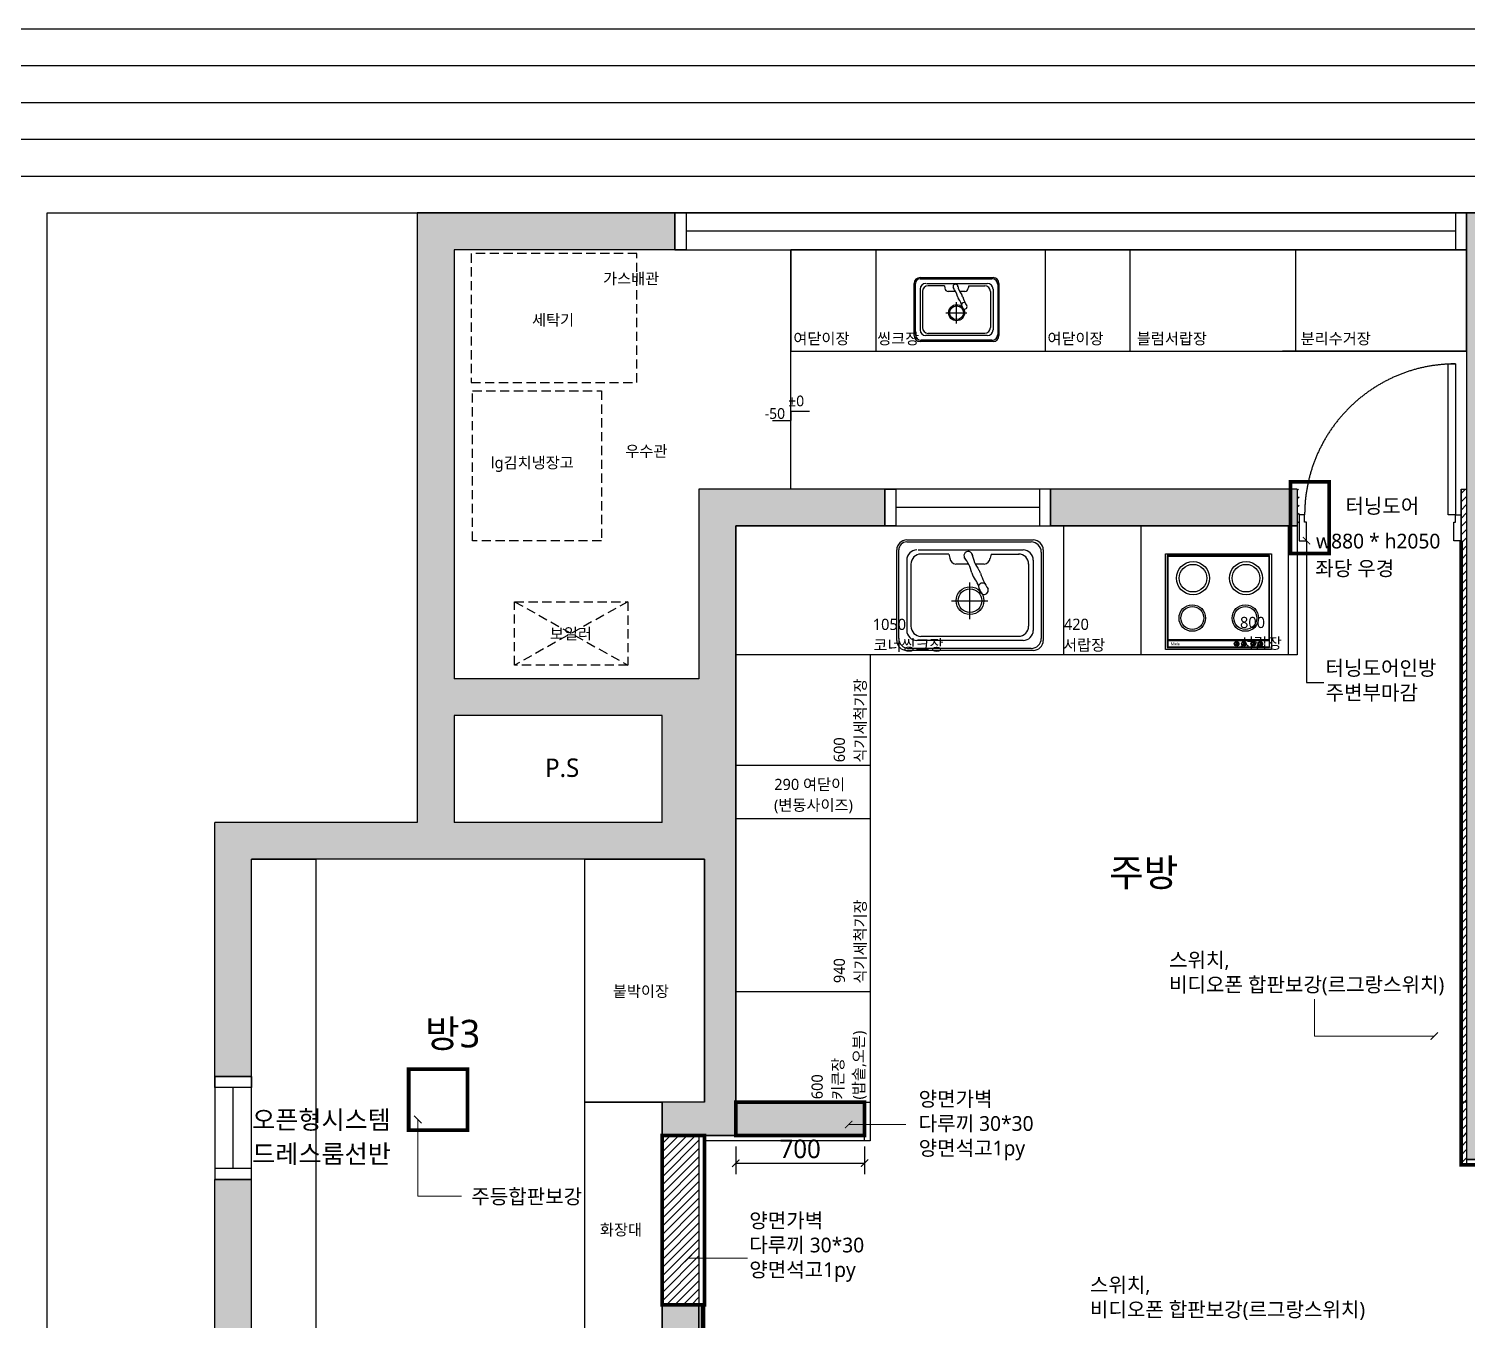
# Model space of a CAD drawing. Header units: millimetres. Extents: x 512 to 764439, y -71 to 559481.
# Drawn here: x 411077 to 418890, y 247137 to 254150 of the extents above; entities that cross this region are included whole.
import ezdxf

# ---------------------------------------------------------------- set-up
doc = ezdxf.new("R2010")
doc.units = ezdxf.units.MM
doc.header["$LTSCALE"] = 50
for name, pattern in [('CENTER2', [28.575, 19.05, -3.175, 3.175, -3.175]), ('HIDDEN', [0.375, 0.25, -0.125]), ('HIDDEN2', [0.1875, 0.125, -0.0625])]:
    doc.linetypes.add(name, pattern=pattern)
for name, color, linetype in [('#조명', 40, 'Continuous'), ('.', 8, 'Continuous'), ('CO-FURB-DN', 9, 'Continuous'), ('DIM', 7, 'Continuous'), ('fur', 6, 'Continuous'), ('ha', 8, 'Continuous'), ('hid', 8, 'HIDDEN2'), ('red', 10, 'Continuous'), ('wall', 2, 'Continuous'), ('wall2', 3, 'Continuous'), ('win', 4, 'Continuous'), ('목공', 124, 'Continuous')]:
    doc.layers.add(name, color=color, linetype=linetype)
doc.layers.add('purge', color=190, linetype='Continuous', plot=False)
doc.layers.add('text', color=7, linetype='Continuous', lineweight=0)
doc.styles.add('DH-TEXT', font='')
doc.styles.add('N 맑은고딕', font='malgun.ttf')
doc.styles.add('맑은 고딕', font='malgun.ttf')
doc.styles.get('DH-TEXT').set_extended_font_data('HY울릉도L')
doc.dimstyles.new('DH IN40', dxfattribs={"dimscale": 40, "dimtxt": 2.5, "dimasz": 1, "dimexe": 1.5, "dimexo": 1.5, "dimtad": 1, "dimdec": 7, "dimlunit": 6, "dimtxsty": '맑은 고딕', "dimblk": 'ARCHTICK', "dimcen": 2.5, "dimclrd": 256, "dimclre": 256, "dimclrt": 256, "dimadec": 0, "dimazin": 0, "dimtfac": 1, "dimtdec": 7, "dimtix": 1, "dimtmove": 0, "dimatfit": 3, "dimldrblk": 'ARCHTICK', "dimfxl": 1, "dimtfillclr": 1, "dimlwd": -1, "dimlwe": -1, "dimarcsym": 0})

# ---------------------------------------------------------------- blocks, each defined once
blk = doc.blocks.new('df626')
at = {"layer": 'hid', "linetype": 'HIDDEN', "ltscale": 4}
blk.add_lwpolyline([(297250, 282850), (298150, 282850), (298150, 283550), (297250, 283550)], close=True, dxfattribs=at)
at = {"layer": 'text', "insert": (297580, 283219.6), "char_height": 60.73, "attachment_point": 1, "style": 'N 맑은고딕'}
blk.add_mtext_dynamic_manual_height_columns('세탁기', width=986.849, gutter_width=303.7, heights=[0], dxfattribs=at)
blk = doc.blocks.new('515151')
at = {"layer": 'hid', "linetype": 'HIDDEN', "ltscale": 4}
blk.add_lwpolyline([(297270, 282780), (297970, 282780), (297970, 281965), (297270, 281965)], close=True, dxfattribs=at)
at = {"layer": 'text', "insert": (297370, 282419.6), "char_height": 60.73, "attachment_point": 1, "style": 'N 맑은고딕'}
blk.add_mtext_dynamic_manual_height_columns('lg김치냉장고', width=986.849, gutter_width=303.7, heights=[0], dxfattribs=at)
blk = doc.blocks.new('_ArchTick')
at = {"color": 0, "linetype": 'ByBlock', "const_width": 0.15}
blk.add_lwpolyline([(-0.5, -0.5), (0.5, 0.5)], dxfattribs=at)
blk = doc.blocks.new('*D1398')
at = {"layer": 'Defpoints', "color": 0, "linetype": 'Continuous', "transparency": 16777216}
for p in [(414916.6, 248140.4), (415616.6, 248140.4), (415616.6, 247990)]:
    blk.add_point(p, dxfattribs=at)
at = {"layer": 'DIM', "transparency": 16777216}
for p, q in [((414916.6, 248080.4), (414916.6, 247930)), ((415616.6, 248080.4), (415616.6, 247930)), ((414916.6, 247990), (415616.6, 247990))]:
    blk.add_line(p, q, dxfattribs=at)
at = {"layer": 'DIM', "linetype": 'Continuous', "transparency": 16777216, "xscale": 40, "yscale": 40, "zscale": 40, "rotation": 180}
blk.add_blockref('_ArchTick', (414916.6, 247990), dxfattribs=at)
at = {"layer": 'DIM', "linetype": 'Continuous', "transparency": 16777216, "xscale": 40, "yscale": 40, "zscale": 40}
blk.add_blockref('_ArchTick', (415616.6, 247990), dxfattribs=at)
at = {"layer": 'DIM', "linetype": 'Continuous', "transparency": 16777216, "insert": (415266.6, 248066.7), "char_height": 100, "attachment_point": 5, "style": '맑은 고딕'}
blk.add_mtext('700', dxfattribs=at)

msp = doc.modelspace()

# ---------------------------------------------------------------- hatches: boundary and pattern name
at = {"layer": 'ha', "linetype": 'Continuous', "true_color": 0x939598}
h = msp.add_hatch(color=252, dxfattribs=at)
h.dxf.hatch_style = 1
h.paths.add_polyline_path([(419116.5943044, 252820.37295821), (419116.5943044, 253150.37295821), (418886.5943044, 253150.37295821), (418886.5943044, 248010.37295821), (419116.5943044, 248010.37295821)])
h.paths.add_polyline_path([(417966.5943044, 251650.37295821), (416626.5943044, 251650.37295821), (416626.5943044, 251450.37295821), (417966.5943044, 251450.37295821)])
h.paths.add_polyline_path([(415726.5943044, 251650.37295821), (414716.5943044, 251650.37295821), (414716.5943044, 250620.37295821), (413386.5943044, 250620.37295821), (413386.5943044, 252950.37295821), (414586.5943044, 252950.37295821), (414586.5943044, 253150.37295821), (413186.5943044, 253150.37295821), (413186.5943044, 249840.37295821), (412086.5943044, 249840.37295821), (412086.5943044, 248460.37295821), (412286.5943044, 248460.37295821), (412286.5943044, 249640.37295821), (414746.5943044, 249640.37295821), (414746.5943044, 248320.37295821), (414516.5943044, 248320.37295821), (414516.5943044, 248140.37295821), (414776.5943044, 248140.37295821), (415616.5943044, 248140.37295821), (415616.5943044, 248320.37295821), (414916.5943044, 248320.37295821), (414916.5943044, 251450.37295821), (415726.5943044, 251450.37295821)])
h.paths.add_polyline_path([(414516.5943044, 250420.37295821), (414516.5943044, 249840.37295821), (413386.5943044, 249840.37295821), (413386.5943044, 250420.37295821)], flags=16)
h.paths.add_polyline_path([(414716.5943044, 246860.37295821), (414716.5943044, 247220.37295821), (414516.5943044, 247220.37295821), (414516.5943044, 246860.37295821), (413536.5943044, 246860.37295821), (413536.5943044, 246660.37295821), (414716.5943044, 246660.37295821)])
h.paths.add_polyline_path([(412636.5943044, 246860.37295821), (412286.5943044, 246860.37295821), (412286.5943044, 247900.37295821), (412086.5943044, 247900.37295821), (412086.5943044, 246860.37295821), (411176.5943044, 246860.37295821), (411176.5943044, 241430.37295821), (413566.5943044, 241430.37295821), (413566.5943044, 242490.37295821), (413146.5943044, 242490.37295821), (413146.5943044, 243010.37295821), (413646.5943044, 243010.37295821), (413646.5943044, 243210.37295821), (412926.5943044, 243210.37295821), (412926.5943044, 243010.37295821), (412926.5943044, 241630.37295821), (411376.5943044, 241630.37295821), (411376.5943044, 243010.37295821), (412146.5943044, 243010.37295821), (412146.5943044, 243210.37295821), (411496.5943044, 243210.37295821), (411496.5943044, 246660.37295821), (412286.5943044, 246660.37295821), (412636.5943044, 246660.37295821)])
h.paths.add_polyline_path([(415946.5943044, 246860.37295821), (415716.5943044, 246860.37295821), (415716.5943044, 242910.37295821), (415946.5943044, 242910.37295821)])
h.paths.add_polyline_path([(415946.5943044, 241960.37295821), (415746.5943044, 241960.37295821), (415746.5943044, 241870.37295821), (415076.5943044, 241870.37295821), (415076.5943044, 241670.37295821), (415746.5943044, 241670.37295821), (415746.5943044, 241430.37295821), (415946.5943044, 241430.37295821)])
h.paths.add_polyline_path([(421126.5943044, 246535.37295821), (420926.5943044, 246535.37295821), (420926.5943044, 242875.37295821), (421126.5943044, 242875.37295821), (421126.5943044, 242950.37295821), (421676.5943044, 242950.37295821), (421676.5943044, 243150.37295821), (421126.5943044, 243150.37295821)])
h.paths.add_polyline_path([(421786.5943044, 241830.37295821), (421126.5943044, 241830.37295821), (421126.5943044, 241985.37295821), (420926.5943044, 241985.37295821), (420926.5943044, 241430.37295821), (421126.5943044, 241430.37295821), (421126.5943044, 241630.37295821), (421786.5943044, 241630.37295821)])
h.paths.add_polyline_path([(425516.5943044, 246450.37295821), (425316.5943044, 246450.37295821), (425316.5943044, 248210.37295821), (424096.5943044, 248210.37295821), (424096.5943044, 251230.37295821), (422596.5943044, 251230.37295821), (422596.5943044, 251030.37295821), (423896.5943044, 251030.37295821), (423896.5943044, 248210.37295821), (422016.5943044, 248210.37295821), (422016.5943044, 248010.37295821), (422016.5943044, 247250.37295821), (422216.5943044, 247250.37295821), (422216.5943044, 248010.37295821), (425116.5943044, 248010.37295821), (425116.5943044, 246450.37295821), (424406.5943044, 246450.37295821), (422216.5943044, 246450.37295821), (422016.5943044, 246450.37295821), (422016.5943044, 246250.37295821), (425316.5943044, 246250.37295821), (425316.5943044, 243150.37295821), (424136.5943044, 243150.37295821), (424136.5943044, 242950.37295821), (425386.5943044, 242950.37295821), (425386.5943044, 241830.37295821), (424136.5943044, 241830.37295821), (424136.5943044, 241630.37295821), (425516.5943044, 241630.37295821)])
h.paths.add_polyline_path([(421116.5943044, 251030.37295821), (421246.5943044, 251030.37295821), (421246.5943044, 251230.37295821), (420566.5943044, 251230.37295821), (420566.5943044, 251030.37295821), (420916.5943044, 251030.37295821), (420916.5943044, 248010.37295821), (421116.5943044, 248010.37295821)])
h.paths.add_polyline_path([(422796.5943044, 252820.37295821), (422596.5943044, 252820.37295821), (422596.5943044, 252230.37295821), (422796.5943044, 252230.37295821)])

# ---------------------------------------------------------------- linework, layer by layer
at = {"layer": '#조명', "color": 242, "linetype": 'HIDDEN', "ltscale": 20, "true_color": 0xcd2027, "const_width": 20}
for points in [[(417930, 251690), (418140, 251690), (418140, 251300), (417930, 251300)], [(414517.72809337, 248140.37295821), (414746.5943044, 248140.37295821), (414746.5943044, 247220.37295821), (414517.72809337, 247220.37295821)]]:
    msp.add_lwpolyline(points, close=True, dxfattribs=at)
msp.add_lwpolyline([(419186.5943044, 247980.37295821), (418856.5943044, 247980.37295821), (418856.5943044, 251370.37295821)], dxfattribs=at)
at = {"layer": '#조명', "color": 32, "linetype": 'HIDDEN', "ltscale": 20, "true_color": 0xcd6928, "const_width": 20}
msp.add_lwpolyline([(413140, 248499.58333333), (413460, 248499.58333333), (413460, 248169.58333333), (413140, 248169.58333333)], close=True, dxfattribs=at)
at = {"layer": '#조명', "color": 242, "linetype": 'HIDDEN', "ltscale": 10, "true_color": 0xcd2027, "const_width": 20}
msp.add_lwpolyline([(414916.5943044, 248320.37295821), (415616.5943044, 248320.37295821), (415616.5943044, 248140.37295821), (414916.5943044, 248140.37295821)], close=True, dxfattribs=at)
at = {"layer": '#조명', "color": 5, "linetype": 'HIDDEN', "ltscale": 20, "const_width": 20}
msp.add_lwpolyline([(414736.5943044, 246890.37295821), (414736.5943044, 247220.37295821)], dxfattribs=at)
at = {"layer": '.', "color": 252, "linetype": 'Continuous', "true_color": 0x939598, "transparency": 33554559}
for p, q in [((417966.5943044, 251643.78217505), (417973.18508757, 251650.37295821)), ((417966.5943044, 251598.88089444), (417976.5943044, 251608.88089444)), ((418856.5943044, 251626.11483774), (418880.85242487, 251650.37295821)), ((418856.5943044, 251581.21355713), (418886.5943044, 251611.21355713)), ((417966.5943044, 251553.97961384), (417976.5943044, 251563.97961384)), ((417966.5943044, 251509.07833323), (417976.5943044, 251519.07833323)), ((418856.5943044, 251536.31227653), (418886.5943044, 251566.31227653)), ((418856.5943044, 251491.41099592), (418886.5943044, 251521.41099592)), ((417966.5943044, 251464.17705262), (417976.5943044, 251474.17705262)), ((418856.5943044, 251446.50971532), (418886.5943044, 251476.50971532)), ((418856.5943044, 251401.60843471), (418886.5943044, 251431.60843471)), ((418856.5943044, 251356.70715411), (418886.5943044, 251386.70715411)), ((418856.5943044, 251311.8058735), (418886.5943044, 251341.8058735)), ((418856.5943044, 251266.9045929), (418886.5943044, 251296.9045929)), ((418856.5943044, 251222.00331229), (418886.5943044, 251252.00331229)), ((418856.5943044, 251177.10203169), (418886.5943044, 251207.10203169)), ((418856.5943044, 251132.20075108), (418886.5943044, 251162.20075108)), ((418856.5943044, 251087.29947048), (418886.5943044, 251117.29947048)), ((418856.5943044, 251042.39818987), (418886.5943044, 251072.39818987)), ((418856.5943044, 250997.49690927), (418886.5943044, 251027.49690927)), ((418856.5943044, 250952.59562866), (418886.5943044, 250982.59562866)), ((418856.5943044, 250907.69434805), (418886.5943044, 250937.69434805)), ((418856.5943044, 250862.79306745), (418886.5943044, 250892.79306745)), ((418856.5943044, 250817.89178684), (418886.5943044, 250847.89178684)), ((418856.5943044, 250772.99050624), (418886.5943044, 250802.99050624)), ((418856.5943044, 250728.08922563), (418886.5943044, 250758.08922563)), ((418856.5943044, 250683.18794503), (418886.5943044, 250713.18794503)), ((418856.5943044, 250638.28666442), (418886.5943044, 250668.28666442)), ((418856.5943044, 250593.38538382), (418886.5943044, 250623.38538382)), ((418856.5943044, 250548.48410321), (418886.5943044, 250578.48410321)), ((418856.5943044, 250503.58282261), (418886.5943044, 250533.58282261)), ((418856.5943044, 250458.681542), (418886.5943044, 250488.681542)), ((418856.5943044, 250413.7802614), (418886.5943044, 250443.7802614)), ((418856.5943044, 250368.87898079), (418886.5943044, 250398.87898079)), ((418856.5943044, 250323.97770018), (418886.5943044, 250353.97770019)), ((418856.5943044, 250279.07641958), (418886.5943044, 250309.07641958)), ((418856.5943044, 250234.17513897), (418886.5943044, 250264.17513897)), ((418856.5943044, 250189.27385837), (418886.5943044, 250219.27385837)), ((418856.5943044, 250144.37257776), (418886.5943044, 250174.37257776)), ((418856.5943044, 250099.47129716), (418886.5943044, 250129.47129716)), ((418856.5943044, 250054.57001655), (418886.5943044, 250084.57001655)), ((418856.5943044, 250009.66873595), (418886.5943044, 250039.66873595)), ((418856.5943044, 249964.76745534), (418886.5943044, 249994.76745534)), ((418856.5943044, 249919.86617474), (418886.5943044, 249949.86617474)), ((418856.5943044, 249874.96489413), (418886.5943044, 249904.96489413)), ((418856.5943044, 249830.06361353), (418886.5943044, 249860.06361353)), ((418856.5943044, 249785.16233292), (418886.5943044, 249815.16233292)), ((418856.5943044, 249740.26105232), (418886.5943044, 249770.26105232)), ((418856.5943044, 249695.35977171), (418886.5943044, 249725.35977171)), ((418856.5943044, 249650.4584911), (418886.5943044, 249680.4584911)), ((418856.5943044, 249605.5572105), (418886.5943044, 249635.5572105)), ((418856.5943044, 249560.65592989), (418886.5943044, 249590.65592989)), ((418856.5943044, 249515.75464929), (418886.5943044, 249545.75464929)), ((418856.5943044, 249470.85336868), (418886.5943044, 249500.85336868)), ((418856.5943044, 249425.95208808), (418886.5943044, 249455.95208808)), ((418856.5943044, 249381.05080747), (418886.5943044, 249411.05080747)), ((418856.5943044, 249336.14952687), (418886.5943044, 249366.14952687)), ((418856.5943044, 249291.24824626), (418886.5943044, 249321.24824626)), ((418856.5943044, 249246.34696566), (418886.5943044, 249276.34696566)), ((418856.5943044, 249201.44568505), (418886.5943044, 249231.44568505)), ((418856.5943044, 249156.54440445), (418886.5943044, 249186.54440445)), ((418856.5943044, 249111.64312384), (418886.5943044, 249141.64312384)), ((418856.5943044, 249066.74184324), (418886.5943044, 249096.74184324)), ((418856.5943044, 249021.84056263), (418886.5943044, 249051.84056263)), ((418856.5943044, 248976.93928202), (418886.5943044, 249006.93928202)), ((418856.5943044, 248932.03800142), (418886.5943044, 248962.03800142)), ((418856.5943044, 248887.13672081), (418886.5943044, 248917.13672081)), ((418856.5943044, 248842.23544021), (418886.5943044, 248872.23544021)), ((418856.5943044, 248797.3341596), (418886.5943044, 248827.3341596)), ((418856.5943044, 248752.432879), (418886.5943044, 248782.432879)), ((418856.5943044, 248707.53159839), (418886.5943044, 248737.53159839)), ((418856.5943044, 248662.63031779), (418886.5943044, 248692.63031779)), ((418856.5943044, 248617.72903718), (418886.5943044, 248647.72903718)), ((418856.5943044, 248572.82775658), (418886.5943044, 248602.82775658)), ((418856.5943044, 248527.92647597), (418886.5943044, 248557.92647597)), ((418856.5943044, 248483.02519537), (418886.5943044, 248513.02519537)), ((418856.5943044, 248438.12391476), (418886.5943044, 248468.12391476)), ((418856.5943044, 248393.22263416), (418886.5943044, 248423.22263416)), ((418856.5943044, 248348.32135355), (418886.5943044, 248378.32135355)), ((418856.5943044, 248303.42007294), (418873.54718967, 248320.37295821)), ((418873.54718967, 248320.37295821), (418886.5943044, 248333.42007294)), ((418856.5943044, 248258.51879234), (418886.5943044, 248288.51879234)), ((418856.5943044, 248213.61751173), (418886.5943044, 248243.61751173)), ((418856.5943044, 248168.71623113), (418886.5943044, 248198.71623113)), ((418873.15231209, 248140.37295821), (418886.5943044, 248153.81495052)), ((414516.5943044, 248139.23916924), (414517.72809337, 248140.37295821)), ((414516.5943044, 248094.33788864), (414562.62937398, 248140.37295821)), ((414516.5943044, 248049.43660803), (414607.53065458, 248140.37295821)), ((414516.5943044, 248004.53532743), (414652.43193519, 248140.37295821)), ((414516.5943044, 247959.63404682), (414697.33321579, 248140.37295821)), ((414516.5943044, 247914.73276621), (414716.5943044, 248114.73276621)), ((414516.5943044, 247869.83148561), (414716.5943044, 248069.83148561)), ((418856.5943044, 248123.81495052), (418873.15231209, 248140.37295821)), ((418856.5943044, 248078.91366992), (418886.5943044, 248108.91366992)), ((414516.5943044, 247824.930205), (414716.5943044, 248024.930205)), ((418856.5943044, 248034.01238931), (418886.5943044, 248064.01238931)), ((418856.5943044, 247989.11110871), (418886.5943044, 248019.11110871)), ((414516.5943044, 247780.0289244), (414716.5943044, 247980.0289244)), ((414516.5943044, 247735.12764379), (414716.5943044, 247935.12764379)), ((414516.5943044, 247690.22636319), (414716.5943044, 247890.22636319)), ((414516.5943044, 247645.32508258), (414716.5943044, 247845.32508258)), ((414516.5943044, 247600.42380198), (414716.5943044, 247800.42380198)), ((414516.5943044, 247555.52252137), (414716.5943044, 247755.52252137)), ((414516.5943044, 247510.62124077), (414716.5943044, 247710.62124077)), ((414516.5943044, 247465.71996016), (414716.5943044, 247665.71996016)), ((414516.5943044, 247420.81867956), (414716.5943044, 247620.81867956)), ((414516.5943044, 247375.91739895), (414716.5943044, 247575.91739895)), ((414516.5943044, 247331.01611835), (414716.5943044, 247531.01611835)), ((414516.5943044, 247286.11483774), (414716.5943044, 247486.11483774)), ((414516.5943044, 247241.21355713), (414716.5943044, 247441.21355713)), ((414540.65498608, 247220.37295821), (414716.5943044, 247396.31227653)), ((414585.55626669, 247220.37295821), (414716.5943044, 247351.41099592)), ((414630.45754729, 247220.37295821), (414716.5943044, 247306.50971532)), ((414675.3588279, 247220.37295821), (414716.5943044, 247261.60843471))]:
    msp.add_line(p, q, dxfattribs=at)
at = {"layer": 'CO-FURB-DN', "color": 252, "true_color": 0x939598}
for p, q in [((415885.84295136, 252483.79620088), (415885.84295136, 252767.50395026)), ((415892.14756801, 252490.10081753), (415892.14756801, 252767.50395026)), ((415917.36603462, 252799.02703353), (416314.3198681, 252799.02703353)), ((415917.36603462, 252792.72241687), (416308.01525144, 252792.72241687)), ((415953.34478457, 252767.50395026), (416282.79678483, 252767.50395026)), ((416049.6444765, 252754.89471696), (415961.4983512, 252754.89471696)), ((416049.6444765, 252754.89471696), (416052.79678483, 252742.28548365)), ((416182.04142622, 252754.89471696), (416178.88911789, 252742.28548365)), ((416182.04142622, 252754.89471696), (416270.18755153, 252754.89471696)), ((416339.53833471, 252761.19933361), (416339.53833471, 252490.10081753)), ((416345.84295136, 252767.50395026), (416345.84295136, 252483.79620088)), ((415917.36603462, 252735.980867), (415917.36603462, 252515.31928414)), ((415930.50618088, 252723.70841343), (415930.50618088, 252528.26529719)), ((416111.39083633, 252723.37163369), (416071.13360669, 252723.37163369)), ((416159.97526793, 252723.37163369), (416132.90876825, 252723.37163369)), ((416299.93093144, 252723.70841343), (416299.93093144, 252528.26529719)), ((416314.3198681, 252735.980867), (416314.3198681, 252515.31928414)), ((416057.47063883, 252607.83607782), (416171.86260983, 252607.83607782)), ((416114.66662433, 252665.03206332), (416114.66662433, 252550.64009232)), ((416314.3198681, 252452.27311761), (415917.36603462, 252452.27311761)), ((416308.01525144, 252458.57773427), (415923.67065128, 252458.57773427)), ((416282.79678483, 252483.79620088), (415948.88911789, 252483.79620088)), ((416270.18755153, 252496.40543419), (415962.02926414, 252496.40543419)), ((415845.49859485, 251374.33707488), (416532.36120592, 251374.33707488)), ((415845.49859485, 251363.42798397), (416521.45211501, 251363.42798397)), ((415790.9531403, 250828.88252943), (415790.9531403, 251319.79162034)), ((415801.86223121, 250839.79162034), (415801.86223121, 251319.79162034)), ((415907.75383978, 251319.79162034), (416477.81575138, 251319.79162034)), ((416074.38444584, 251297.97343852), (415921.86223121, 251297.97343852)), ((416074.38444584, 251297.97343852), (416079.83899129, 251276.1552567)), ((416303.47535493, 251297.97343852), (416298.02080948, 251276.1552567)), ((416303.47535493, 251297.97343852), (416455.99756956, 251297.97343852)), ((416575.99756956, 251308.88252943), (416575.99756956, 250839.79162034)), ((416586.90666047, 251319.79162034), (416586.90666047, 250828.88252943)), ((417260.5943044, 251289.62818491), (417260.5943044, 250789.62818491)), ((417528.5943044, 251289.62818491), (417260.5943044, 251289.62818491)), ((417264.01049654, 251284.81020969), (417264.01049654, 250833.31106171)), ((417526.00674578, 251284.81020969), (417264.01049654, 251284.81020969)), ((417816.5943044, 251289.62818491), (417517.37970437, 251289.62818491)), ((417814.00674578, 251284.81020969), (417517.37970437, 251284.81020969)), ((417814.00674578, 250833.31106171), (417814.00674578, 251284.81020969)), ((417816.5943044, 250789.62818491), (417816.5943044, 251289.62818491)), ((415845.49859485, 251265.24616579), (415845.49859485, 250883.42798397)), ((415868.23543326, 251244.01072531), (415868.23543326, 250905.82890713)), ((416181.22625554, 251243.42798397), (416111.56781284, 251243.42798397)), ((416265.29353675, 251243.42798397), (416218.45945913, 251243.42798397)), ((416507.46354336, 251244.01072531), (416507.46354336, 250905.82890713)), ((416532.36120592, 251265.24616579), (416532.36120592, 250883.42798397)), ((416186.89446204, 251142.48105701), (416186.89446204, 250944.54477007)), ((416087.92631857, 251043.51291354), (416285.86260551, 251043.51291354)), ((416477.81575138, 250828.88252943), (415900.04404939, 250828.88252943)), ((416455.99756956, 250850.70071125), (415922.7808878, 250850.70071125)), ((417260.5943044, 250829.62818491), (417528.5943044, 250829.62818491)), ((417262.77667629, 250826.16744503), (417262.77667629, 250793.03573754)), ((417527.00028685, 250826.16744503), (417262.77667629, 250826.16744503)), ((417264.01049654, 250833.31106171), (417526.00674578, 250833.31106171)), ((417517.37970437, 250833.31106171), (417814.00674578, 250833.31106171)), ((417517.37970437, 250829.62818491), (417816.5943044, 250829.62818491)), ((417815.00028685, 250826.16744503), (417517.37970437, 250826.16744503)), ((417635.62250128, 250820.21876221), (417635.62250128, 250801.3964527)), ((417638.62250128, 250820.19497188), (417638.62250128, 250801.42024302)), ((417674.75292054, 250820.21876221), (417674.75292054, 250801.3964527)), ((417677.75292054, 250820.19497188), (417677.75292054, 250801.42024302)), ((417725.50028715, 250820.21876221), (417725.50028715, 250801.3964527)), ((417728.50028715, 250820.19497188), (417728.50028715, 250801.42024302)), ((417764.6307064, 250820.21876221), (417764.6307064, 250801.3964527)), ((417767.6307064, 250820.19497188), (417767.6307064, 250801.42024302)), ((417815.00028685, 250793.03573754), (417815.00028685, 250826.16744503)), ((416532.36120592, 250774.33707488), (415845.49859485, 250774.33707488)), ((416521.45211501, 250785.24616579), (415856.40768576, 250785.24616579)), ((417260.5943044, 250789.62818491), (417528.5943044, 250789.62818491)), ((417262.77667629, 250793.03573754), (417527.00028685, 250793.03573754)), ((417517.37970437, 250793.03573754), (417815.00028685, 250793.03573754)), ((417517.37970437, 250789.62818491), (417816.5943044, 250789.62818491))]:
    msp.add_line(p, q, dxfattribs=at)
msp.add_lwpolyline([(417250.5943044, 251299.62818491), (417826.5943044, 251299.62818491), (417826.5943044, 250779.62818491), (417250.5943044, 250779.62818491)], close=True, dxfattribs=at)
for centre, radius in [((416115.90693916, 252608.42860133), 43.52106936), ((416115.90693916, 252608.42860133), 37.21645271), ((417400.23741539, 251166.86694295), 89.94710515), ((417400.23741539, 251166.86694295), 74.94710515), ((417688.23741539, 251166.86694295), 89.94710515), ((417688.23741539, 251166.86694295), 74.94710515), ((416189.04062063, 251044.53817697), 75.30597469), ((416189.04062063, 251044.53817697), 64.39688378), ((417396.44279504, 250950.41169736), 72.009406), ((417396.44279504, 250950.41169736), 62.009406), ((417684.44279504, 250950.41169736), 72.009406), ((417684.44279504, 250950.41169736), 62.009406), ((417637.04796413, 250810.80760745), 12.51849663), ((417637.04796413, 250810.80760745), 9.51849663), ((417676.17838339, 250810.80760745), 12.51849663), ((417676.17838339, 250810.80760745), 9.51849663), ((417726.92575, 250810.80760745), 12.51849663), ((417726.92575, 250810.80760745), 9.51849663), ((417766.05616926, 250810.80760745), 12.51849663), ((417766.05616926, 250810.80760745), 9.51849663)]:
    msp.add_circle(centre, radius, dxfattribs=at)
for centre, radius, start, end in [((415917.36603462, 252767.50395026), 31.52308326, 90, 180), ((415917.36603462, 252767.50395026), 25.21846661, 90, 180), ((415948.88911789, 252735.980867), 31.52308326, 90, 180), ((415962.02926414, 252723.37163369), 31.52308326, 90, 180), ((416110.09795037, 252749.62437411), 13.27287716, 359.2451267311, 229.3054657292), ((416242.95756143, 252777.65305805), 122.86863976, 190.5552854684, 216.4137144955), ((416268.40784818, 252723.37163369), 31.52308326, 0, 90), ((416282.79678483, 252735.980867), 31.52308326, 0, 90), ((416308.01525144, 252761.19933361), 31.52308326, 0, 90), ((416314.3198681, 252767.50395026), 31.52308326, 0, 90), ((416071.71063479, 252742.28548365), 18.91384996, 180, 270), ((416001.56111341, 252668.00553438), 122.86863976, 13.1394205611, 38.5881808469), ((416153.52650352, 252703.47922303), 33.18219291, 193.1394205611, 216.3213392875), ((416027.79514035, 252611.04823963), 122.86863976, 14.7979914061, 36.3213392875), ((416117.3753836, 252685.01948429), 33.18219291, 16.5509253254, 36.4137144955), ((416321.02967159, 252745.54157784), 179.27484468, 196.5509253254, 214.0055667454), ((416159.97526793, 252742.28548365), 18.91384996, 270, 0), ((416155.50966982, 252650.52739679), 13.27287716, 58.1456517335, 163.385297098), ((416159.79942123, 252641.14924272), 13.27287716, 174.4611575376, 18.1231832108), ((415962.61165384, 252528.5065309), 32.10637924, 180.4305002278, 268.9606332862), ((416268.40784818, 252528.26529719), 31.52308326, 270, 0), ((415917.36603462, 252483.79620088), 31.52308326, 180, 270), ((415923.67065128, 252490.10081753), 31.52308326, 180, 270), ((415948.88911789, 252515.31928414), 31.52308326, 180, 270), ((416282.79678483, 252515.31928414), 31.52308326, 270, 0), ((416308.01525144, 252490.10081753), 31.52308326, 270, 0), ((416314.3198681, 252483.79620088), 31.52308326, 270, 0), ((415845.49859485, 251319.79162034), 54.54545455, 90, 180), ((415845.49859485, 251319.79162034), 43.63636364, 90, 180), ((416521.45211501, 251308.88252943), 54.54545455, 0, 90), ((416532.36120592, 251319.79162034), 54.54545455, 0, 90), ((415900.04404939, 251265.24616579), 54.54545455, 90, 180), ((415922.7808878, 251243.42798397), 54.54545455, 90, 180), ((416112.56626402, 251276.1552567), 32.72727273, 180, 270), ((416178.98913134, 251288.85398647), 22.96650718, 359.2451267322, 229.3054657284), ((415991.18418038, 251147.62615431), 212.60375289, 13.139420561, 38.588180846), ((416408.88059896, 251337.35296398), 212.60375289, 190.5552854676, 216.413714495), ((416265.29353675, 251276.1552567), 32.72727273, 270, 0), ((416452.91808881, 251243.42798397), 54.54545455, 0, 90), ((416477.81575138, 251265.24616579), 54.54545455, 0, 90), ((416254.13502211, 251209.00747465), 57.41626794, 193.139420561, 216.3213392872), ((416191.5815196, 251177.06596588), 57.41626794, 16.5509253265, 36.413714495), ((416543.97140529, 251281.78938634), 310.20531239, 196.5509253265, 214.0055667466), ((416036.57780231, 251049.07102549), 212.60375289, 14.7979914068, 36.3213392872), ((416257.56656168, 251117.38314314), 22.96650718, 58.145651731, 163.3852970983), ((416264.98926326, 251101.15580674), 22.96650718, 174.4611575367, 18.1231832108), ((415900.04404939, 250883.42798397), 54.54545455, 180, 270), ((415923.78861635, 250906.24632196), 55.55475125, 180.4305002288, 268.9606332859), ((416452.91808881, 250905.82890713), 54.54545455, 270, 0), ((416477.81575138, 250883.42798397), 54.54545455, 270, 0), ((415845.49859485, 250828.88252943), 54.54545455, 180, 270), ((415856.40768576, 250839.79162034), 54.54545455, 180, 270), ((416521.45211501, 250839.79162034), 54.54545455, 270, 0), ((416532.36120592, 250828.88252943), 54.54545455, 270, 0)]:
    msp.add_arc(centre, radius, start, end, dxfattribs=at)
at = {"layer": 'fur', "color": 252, "linetype": 'Continuous', "true_color": 0x939598}
for p, q in [((415216.5943044, 252950.37295821), (415216.5943044, 252400.37295821)), ((418886.5943044, 252950.37295821), (415216.5943044, 252950.37295821)), ((415216.5943044, 252950.37295821), (415216.5943044, 252400.37295821)), ((415676.5943044, 252950.37295821), (415676.5943044, 252400.37295821)), ((416596.5943044, 252950.37295821), (416596.5943044, 252400.37295821)), ((417056.5943044, 252950.37295821), (417056.5943044, 252400.37295821)), ((417886.5943044, 252950.37295821), (418886.5943044, 252950.37295821)), ((417956.5943044, 252950.37295821), (417956.5943044, 252400.37295821)), ((418886.5943044, 252950.37295821), (418886.5943044, 252400.37295821)), ((418886.5943044, 252400.37295821), (418886.5943044, 252950.37295821)), ((415216.5943044, 252400.37295821), (418886.5943044, 252400.37295821)), ((418886.5943044, 252400.37295821), (417886.5943044, 252400.37295821)), ((414916.5943044, 251450.37295821), (415616.5943044, 251450.37295821)), ((414916.5943044, 248320.37295821), (414916.5943044, 251450.37295821)), ((414916.5943044, 251450.37295821), (417966.5943044, 251450.37295821)), ((414916.5943044, 250750.37295821), (414916.5943044, 251450.37295821)), ((414916.5943044, 251450.37295821), (415616.5943044, 251450.37295821)), ((415616.5943044, 251450.37295821), (414916.5943044, 251450.37295821)), ((414916.5943044, 251450.37295821), (414916.5943044, 251450.37295821)), ((415616.5943044, 251450.37295821), (415616.5943044, 251450.37295821)), ((416696.5943044, 251450.37295821), (416696.5943044, 250750.37295821)), ((417116.5943044, 251450.37295821), (417116.5943044, 250750.37295821)), ((417916.5943044, 251450.37295821), (417916.5943044, 250750.37295821)), ((417966.5943044, 251450.37295821), (417966.5943044, 250750.37295821)), ((417966.5943044, 250750.37295821), (414916.5943044, 250750.37295821)), ((415646.5943044, 250750.37295821), (415646.5943044, 248320.37295821)), ((415646.5943044, 250150.37295821), (414916.5943044, 250150.37295821)), ((415646.5943044, 249860.37295821), (414916.5943044, 249860.37295821)), ((412286.5943044, 246860.37295821), (412286.5943044, 249640.37295821)), ((412286.5943044, 249640.37295821), (412636.5943044, 249640.37295821)), ((412636.5943044, 249640.37295821), (412636.5943044, 246860.37295821)), ((414096.5943044, 249640.37295821), (414746.5943044, 249640.37295821)), ((414096.5943044, 248320.37295821), (414096.5943044, 249640.37295821)), ((414746.5943044, 249640.37295821), (414746.5943044, 248320.37295821)), ((415646.5943044, 248920.37295821), (414916.5943044, 248920.37295821)), ((414746.5943044, 248320.37295821), (414096.5943044, 248320.37295821)), ((414096.5943044, 248320.37295821), (414516.5943044, 248320.37295821)), ((414096.5943044, 246860.37295821), (414096.5943044, 248320.37295821)), ((414516.5943044, 248320.37295821), (414516.5943044, 246860.37295821)), ((415616.5943044, 248320.37295821), (414916.5943044, 248320.37295821))]:
    msp.add_line(p, q, dxfattribs=at)
at = {"layer": 'hid', "color": 252, "linetype": 'Continuous', "true_color": 0x939598}
msp.add_line((415216.5943044, 251650.37295821), (415216.5943044, 252950.37295821), dxfattribs=at)
at = {"layer": 'hid', "color": 252, "linetype": 'HIDDEN', "ltscale": 4, "true_color": 0x939598}
for p, q in [((414330.26163324, 251039.14467107), (413715.71893865, 250694.86122254)), ((413715.71893865, 251039.14467107), (414330.26163324, 250694.86122254)), ((413715.71893865, 250694.86122254), (413715.71893865, 251039.14467107)), ((413715.71893865, 251039.14467107), (414330.26163324, 251039.14467107)), ((414330.26163324, 251039.14467107), (414330.26163324, 250694.86122254)), ((414330.26163324, 250694.86122254), (413715.71893865, 250694.86122254))]:
    msp.add_line(p, q, dxfattribs=at)
at = {"layer": 'purge', "linetype": 'Continuous'}
for points in [[(410176.5943044, 254150.37295821), (426516.5943044, 254150.37295821), (426516.5943044, 240430.37295821), (410176.5943044, 240430.37295821)], [(410376.5943044, 253950.37295821), (426316.5943044, 253950.37295821), (426316.5943044, 240630.37295821), (410376.5943044, 240630.37295821)], [(410576.5943044, 253750.37295821), (426116.5943044, 253750.37295821), (426116.5943044, 240830.37295821), (410576.5943044, 240830.37295821)], [(410776.5943044, 253550.37295821), (425916.5943044, 253550.37295821), (425916.5943044, 241030.37295821), (410776.5943044, 241030.37295821)], [(410976.5943044, 253350.37295821), (425716.5943044, 253350.37295821), (425716.5943044, 241230.37295821), (410976.5943044, 241230.37295821)], [(411176.5943044, 253150.37295821), (425516.5943044, 253150.37295821), (425516.5943044, 241430.37295821), (411176.5943044, 241430.37295821)]]:
    msp.add_lwpolyline(points, close=True, dxfattribs=at)
at = {"layer": 'red', "color": 252, "linetype": 'Continuous', "true_color": 0x939598}
for p, q in [((415216.81126924, 252023.51542119), (415216.81126924, 252073.51542119)), ((415216.81126924, 252073.51542119), (415316.81126924, 252073.51542119)), ((415116.81126924, 252023.51542119), (415216.81126924, 252023.51542119))]:
    msp.add_line(p, q, dxfattribs=at)
at = {"layer": 'wall', "color": 252, "true_color": 0x939598}
for p, q in [((414586.5943044, 253150.37295821), (413186.5943044, 253150.37295821)), ((413186.5943044, 253150.37295821), (413186.5943044, 249840.37295821)), ((414586.5943044, 252950.37295821), (414586.5943044, 253150.37295821)), ((418886.5943044, 253150.37295821), (418886.5943044, 248010.37295821)), ((419116.5943044, 253150.37295821), (418886.5943044, 253150.37295821)), ((414586.5943044, 252950.37295821), (413386.5943044, 252950.37295821)), ((413386.5943044, 252950.37295821), (413386.5943044, 250620.37295821)), ((415726.5943044, 251650.37295821), (414716.5943044, 251650.37295821)), ((414716.5943044, 251650.37295821), (414716.5943044, 250620.37295821)), ((415726.5943044, 251650.37295821), (415726.5943044, 251450.37295821)), ((417966.5943044, 251650.37295821), (416626.5943044, 251650.37295821)), ((416626.5943044, 251650.37295821), (416626.5943044, 251450.37295821)), ((417966.5943044, 251650.37295821), (417966.5943044, 251450.37295821)), ((415726.5943044, 251450.37295821), (414916.5943044, 251450.37295821)), ((414916.5943044, 251450.37295821), (414916.5943044, 248320.37295821)), ((417966.5943044, 251450.37295821), (416626.5943044, 251450.37295821)), ((414716.5943044, 250620.37295821), (413386.5943044, 250620.37295821)), ((414516.5943044, 250420.37295821), (413386.5943044, 250420.37295821)), ((413386.5943044, 250420.37295821), (413386.5943044, 249840.37295821)), ((414516.5943044, 249840.37295821), (414516.5943044, 250420.37295821)), ((412086.5943044, 248460.37295821), (412086.5943044, 249840.37295821)), ((413186.5943044, 249840.37295821), (412086.5943044, 249840.37295821)), ((413186.5943044, 249840.37295821), (412286.5943044, 249840.37295821)), ((414516.5943044, 249840.37295821), (413386.5943044, 249840.37295821)), ((412286.5943044, 248460.37295821), (412286.5943044, 249640.37295821)), ((414746.5943044, 249640.37295821), (412286.5943044, 249640.37295821)), ((414746.5943044, 248320.37295821), (414746.5943044, 249640.37295821)), ((412286.5943044, 248460.37295821), (412086.5943044, 248460.37295821)), ((414516.5943044, 248140.37295821), (414516.5943044, 248320.37295821)), ((414746.5943044, 248320.37295821), (414516.5943044, 248320.37295821)), ((415616.5943044, 248320.37295821), (414916.5943044, 248320.37295821)), ((415616.5943044, 248140.37295821), (415616.5943044, 248320.37295821)), ((414516.5943044, 248140.37295821), (414776.5943044, 248140.37295821)), ((414776.5943044, 248140.37295821), (415616.5943044, 248140.37295821)), ((418886.5943044, 248010.37295821), (419116.5943044, 248010.37295821)), ((412086.5943044, 246860.37295821), (412086.5943044, 247900.37295821)), ((412286.5943044, 247900.37295821), (412086.5943044, 247900.37295821)), ((412286.5943044, 246860.37295821), (412286.5943044, 247900.37295821)), ((414516.5943044, 246860.37295821), (414516.5943044, 247220.37295821)), ((414516.5943044, 247220.37295821), (414716.5943044, 247220.37295821)), ((414716.5943044, 246860.37295821), (414716.5943044, 247220.37295821))]:
    msp.add_line(p, q, dxfattribs=at)
at = {"layer": 'wall2', "color": 252, "linetype": 'Continuous', "true_color": 0x939598}
for p, q in [((418856.5943044, 251650.37295821), (418856.5943044, 247980.37295821)), ((418856.5943044, 251650.37295821), (418886.5943044, 251650.37295821)), ((418856.5943044, 251650.37295821), (418886.5943044, 251650.37295821)), ((418856.5943044, 248320.37295821), (418856.5943044, 251650.37295821)), ((418886.5943044, 251650.37295821), (418886.5943044, 247980.37295821)), ((418886.5943044, 251650.37295821), (418886.5943044, 248320.37295821)), ((415616.5943044, 248320.37295821), (415646.5943044, 248320.37295821)), ((415616.5943044, 248110.37295821), (415616.5943044, 248320.37295821)), ((415646.5943044, 248320.37295821), (415646.5943044, 248110.37295821)), ((418886.5943044, 248320.37295821), (418856.5943044, 248320.37295821)), ((414516.5943044, 247220.37295821), (414516.5943044, 248140.37295821)), ((414516.5943044, 248140.37295821), (414716.5943044, 248140.37295821)), ((414716.5943044, 248140.37295821), (414716.5943044, 247220.37295821)), ((415616.5943044, 248140.37295821), (414716.5943044, 248140.37295821)), ((414716.5943044, 248140.37295821), (414716.5943044, 246860.37295821)), ((415616.5943044, 248110.37295821), (414746.5943044, 248110.37295821)), ((414746.5943044, 248110.37295821), (414746.5943044, 246890.37295821)), ((415646.5943044, 248110.37295821), (415616.5943044, 248110.37295821)), ((419116.5943044, 248010.37295821), (418886.5943044, 248010.37295821)), ((418886.5943044, 248010.37295821), (418886.5943044, 247980.37295821)), ((418886.5943044, 247980.37295821), (418856.5943044, 247980.37295821)), ((418886.5943044, 247980.37295821), (419116.5943044, 247980.37295821)), ((414716.5943044, 247220.37295821), (414516.5943044, 247220.37295821))]:
    msp.add_line(p, q, dxfattribs=at)
at = {"layer": 'win', "color": 252, "linetype": 'Continuous', "true_color": 0x939598}
for p, q in [((418826.5943044, 253050.37295821), (414646.5943044, 253050.37295821)), ((416566.5943044, 251550.37295821), (415786.5943044, 251550.37295821)), ((412186.5943044, 247960.37295821), (412186.5943044, 248400.37295821))]:
    msp.add_line(p, q, dxfattribs=at)
for points in [[(418886.5943044, 253150.37295821), (414586.5943044, 253150.37295821), (414586.5943044, 252950.37295821), (418886.5943044, 252950.37295821)], [(414586.5943044, 253150.37295821), (414646.5943044, 253150.37295821), (414646.5943044, 252950.37295821), (414586.5943044, 252950.37295821)], [(418886.5943044, 253150.37295821), (418826.5943044, 253150.37295821), (418826.5943044, 252950.37295821), (418886.5943044, 252950.37295821)], [(416626.5943044, 251650.37295821), (415726.5943044, 251650.37295821), (415726.5943044, 251450.37295821), (416626.5943044, 251450.37295821)], [(415726.5943044, 251650.37295821), (415786.5943044, 251650.37295821), (415786.5943044, 251450.37295821), (415726.5943044, 251450.37295821)], [(416626.5943044, 251650.37295821), (416566.5943044, 251650.37295821), (416566.5943044, 251450.37295821), (416626.5943044, 251450.37295821)], [(412286.5943044, 247900.37295821), (412286.5943044, 248460.37295821), (412086.5943044, 248460.37295821), (412086.5943044, 247900.37295821)], [(412286.5943044, 248460.37295821), (412286.5943044, 248400.37295821), (412086.5943044, 248400.37295821), (412086.5943044, 248460.37295821)], [(412286.5943044, 247900.37295821), (412286.5943044, 247960.37295821), (412086.5943044, 247960.37295821), (412086.5943044, 247900.37295821)]]:
    msp.add_lwpolyline(points, close=True, dxfattribs=at)
at = {"layer": 'win', "color": 252, "linetype": 'Continuous', "true_color": 0x939598, "transparency": 33554687}
for points in [[(418826.5943044, 252330.37295821), (418826.5943044, 251510.37295821), (418786.5943044, 251510.37295821), (418786.5943044, 252330.37295821)], [(417976.5943044, 251510.37295821), (417976.5943044, 251370.37295821), (418016.5943044, 251370.37295821), (418016.5943044, 251470.37295821), (418006.5943044, 251470.37295821), (418006.5943044, 251510.37295821)], [(418856.5943044, 251510.37295821), (418856.5943044, 251370.37295821), (418816.5943044, 251370.37295821), (418816.5943044, 251470.37295821), (418826.5943044, 251470.37295821), (418826.5943044, 251510.37295821)]]:
    msp.add_lwpolyline(points, close=True, dxfattribs=at)
at = {"layer": 'win', "color": 252, "linetype": 'CENTER2', "ltscale": 20, "true_color": 0x939598, "transparency": 33554687}
msp.add_arc((418826.5943044, 251510.37295821), 820, 90, 180, dxfattribs=at)
at = {"layer": '목공', "color": 85, "linetype": 'Continuous', "true_color": 0x58ba48}
msp.add_lwpolyline([(414776.5943044, 248140.37295821), (415616.5943044, 248140.37295821)], dxfattribs=at)

# ---------------------------------------------------------------- block references
at = {"layer": 'DIM', "linetype": 'Continuous'}
for name, p in [('df626', (116230, -30620)), ('515151', (116216.5943044, -30595))]:
    msp.add_blockref(name, p, dxfattribs=at)

# ---------------------------------------------------------------- texts
at = {"layer": 'CO-FURB-DN', "color": 252, "true_color": 0x939598, "style": 'DH-TEXT'}
msp.add_text('Miele', height=15, dxfattribs=at).set_placement((417279.63541809, 250802.74882664))
at = {"layer": 'text', "color": 252, "linetype": 'Continuous', "true_color": 0x939598, "style": 'N 맑은고딕'}
for s, height, p in [('가스배관', 60.733304742, (414195.80033121, 252763.44300303)), ('여닫이장', 60.733304742, (415229.52020421, 252437.42662694)), ('씽크장', 60.733304742, (415684.92513826, 252437.42662694)), ('여닫이장', 60.733304742, (416609.52020421, 252437.42662694)), ('블럼서랍장', 60.733304742, (417094.67758403, 252437.42662694)), ('분리수거장', 60.733304742, (417984.67758403, 252437.42662694)), ('±0', 58.302888987, (415201.3997932, 252100.05116451)), ('-50', 58.302888987, (415073.40232083, 252031.90466518)), ('우수관', 60.733304742, (414316.858868, 251826.13896599)), ('w880 * h2050', 80, (418068.58695652, 251328.17028986)), ('좌당 우경', 80, (418064.34782609, 251179.7826087)), ('800', 60.733304742, (417655.62676088, 250895.9744314)), ('보일러', 60.733304742, (413907.07977195, 250835.28027463)), ('1050', 60.733304742, (415660.75819433, 250885.6443591)), ('420', 60.733304742, (416698.968743, 250885.9744314)), ('코너씽크장', 60.733304742, (415664.30647165, 250772.99343085)), ('서랍장', 60.733304742, (416694.30647165, 250773.32350316)), ('서랍장', 60.733304742, (417654.30647165, 250783.32350316)), ('P.S', 100, (413881.25801477, 250087.45592929)), ('290 여닫이', 60.733304742, (415125.66942782, 250016.43144712)), ('(변동사이즈)', 60.733304742, (415124.4729157, 249903.78051887)), ('주방', 149.398440672, (416944.97465859, 249493.2193145)), ('붙박이장', 60.733304742, (414249.25065047, 248893.29030216)), ('방3', 149.398440672, (413229.44790576, 248618.86160881)), ('오픈형시스템', 100, (412290.06877243, 248175.4627743)), ('드레스룸선반', 100, (412290.06877243, 247989.97817285)), ('화장대', 60.733304742, (414179.02729513, 247597.79958515))]:
    msp.add_text(s, height=height, dxfattribs=at).set_placement(p)
at = {"layer": 'text', "style": 'N 맑은고딕'}
msp.add_text('터닝도어', height=80, dxfattribs=at).set_placement((418227.80105251, 251518.54311771))
at = {"layer": 'text', "color": 252, "linetype": 'Continuous', "true_color": 0x939598, "style": 'N 맑은고딕'}
for s, p in [('식기세척기장', (415622.91513563, 250165.23268082)), ('600', (415509.52154469, 250166.96556044)), ('식기세척기장', (415622.91513563, 248965.23268082)), ('940', (415509.52154469, 248967.62570506)), ('(밥솥,오븐)', (415614.29893338, 248335.76904832)), ('키큰장', (415501.64800513, 248334.32498197)), ('600', (415388.99707689, 248336.96556044))]:
    msp.add_text(s, height=60.733304742, rotation=90, dxfattribs=at).set_placement(p)
at = {"layer": 'text', "char_height": 80, "attachment_point": 1, "style": 'N 맑은고딕'}
for s, insert in [('터닝도어인방\\P주변부마감', (418120, 250718.73188406)), ('스위치,\\P비디오폰 합판보강(르그랑스위치)', (417270, 249133.0615942)), ('양면가벽\\P다루끼 30*30\\P양면석고1py', (415910, 248378.73188406)), ('주등합판보강', (413480, 247848.73188406)), ('양면가벽\\P다루끼 30*30\\P양면석고1py', (414990, 247718.73188406)), ('스위치,\\P비디오폰 합판보강(르그랑스위치)', (416840, 247368.73188406))]:
    msp.add_mtext_dynamic_manual_height_columns(s, width=3739.8435210895, gutter_width=746.99220336, heights=[0], dxfattribs=dict(at, insert=insert))

# ---------------------------------------------------------------- dimensions: what is measured, and where the dimension line sits
at = {"layer": 'DIM', "color": 85, "linetype": 'Continuous', "true_color": 0x58ba48}
dim = msp.add_linear_dim(base=(415616.5943044015, 247990), p1=(414916.5943044014, 248140.3729582118), p2=(415616.5943044015, 248140.3729582118), dimstyle='DH IN40', dxfattribs=at)
dim.commit()
dim.dimension.update_dxf_attribs({"geometry": '*D1398', "text_midpoint": (415266.5943044014, 248066.6644021739)})

# ---------------------------------------------------------------- leaders
at = {"layer": 'text'}
for points in [[(418710, 248680), (418060, 248680), (418060, 248880)], [(413190, 248227.26186838), (413190, 247810), (413426.36633065, 247810)], [(415530, 248200), (415840, 248200)], [(414659.05617158, 247473.47798552), (414980, 247473.47798552)]]:
    msp.add_leader(points, dimstyle='DH IN40', override={"dimgap": 0.625, "dimtad": 0}, dxfattribs=at)
at = {"layer": '목공', "color": 85, "linetype": 'Continuous', "true_color": 0x58ba48}
msp.add_leader([(418016.5943044, 251370.37295821), (418016.5943044, 250600), (418110, 250600)], dimstyle='DH IN40', override={"dimgap": 0.625, "dimtad": 0}, dxfattribs=at)

doc.saveas('drawing.dxf')
